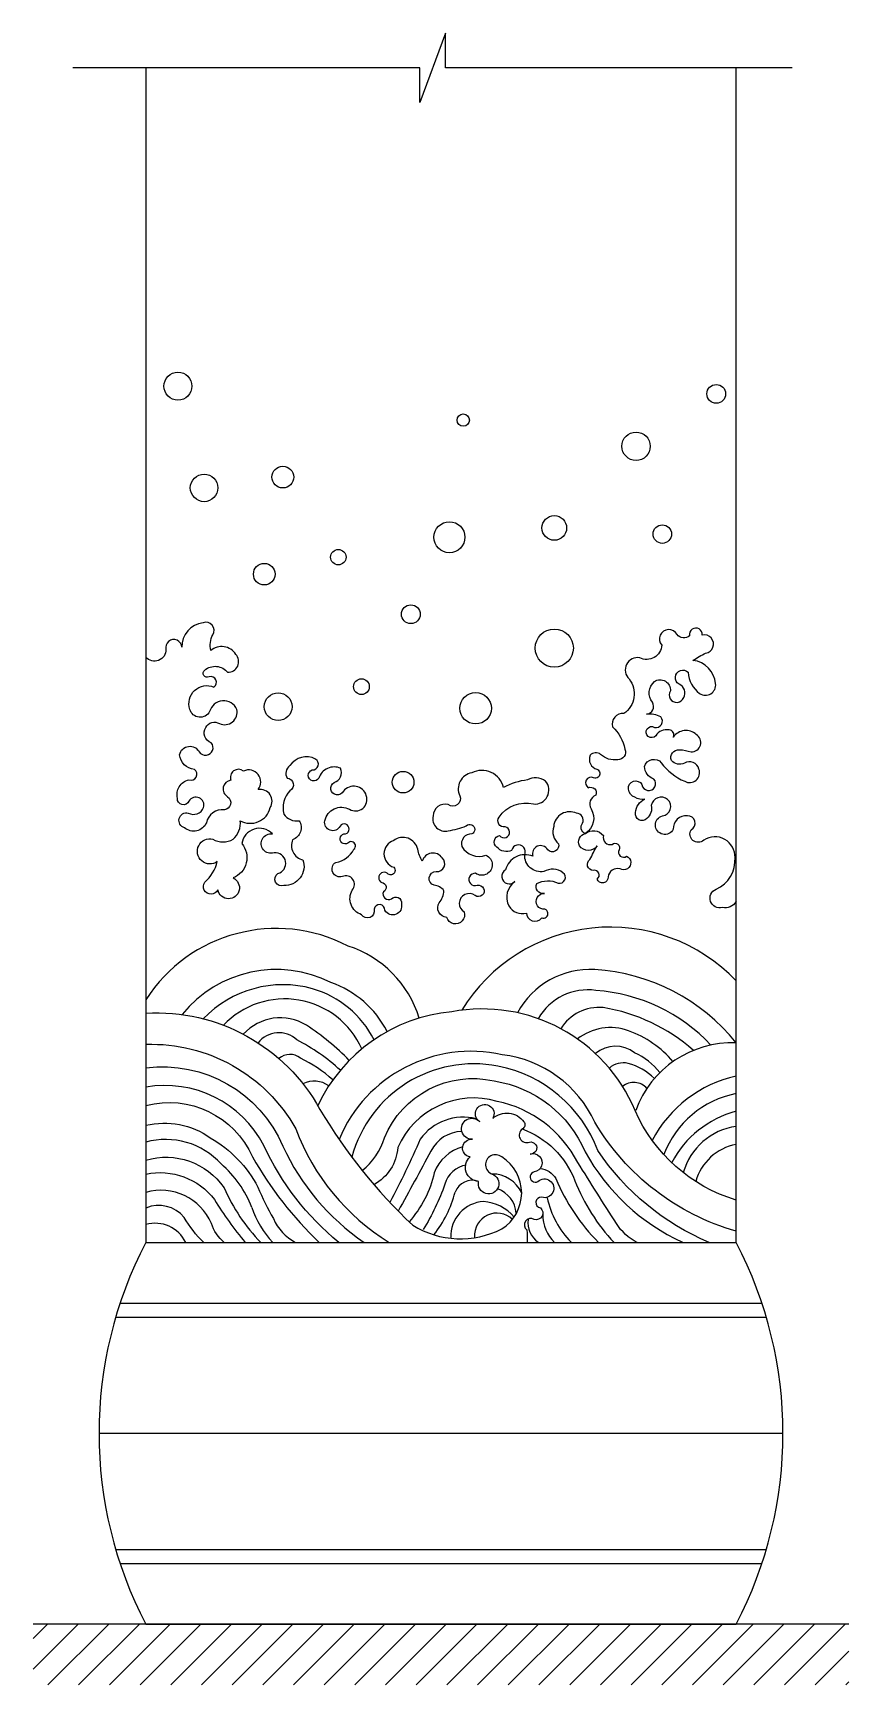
# Model space of a CAD drawing. Extents: x 322 to 792, y 3484 to 4436.
import ezdxf

# ---------------------------------------------------------------- set-up
doc = ezdxf.new("R2010")
doc.units = 0
doc.header["$LTSCALE"] = 100
doc.header["$MEASUREMENT"] = 0
for name, color, linetype in [('2', 2, 'CONTINUOUS'), ('3', 3, 'CONTINUOUS'), ('4', 4, 'CONTINUOUS'), ('7', 7, 'CONTINUOUS')]:
    doc.layers.add(name, color=color, linetype=linetype)

msp = doc.modelspace()

# ---------------------------------------------------------------- hatches: boundary and pattern name
at = {"layer": '3'}
h = msp.add_hatch(dxfattribs=at)
h.set_pattern_fill('ANSI31', color=256, scale=100, style=0)
h.set_pattern_definition([(45, (-8180.351, 1107.334), (-8.838835, 8.838835), [])])
h.paths.add_polyline_path([(792.19, 3519.32), (727.19, 3519.32), (387.19, 3519.32), (322.19, 3519.32), (322.19, 3484.32), (792.19, 3484.32)])

# ---------------------------------------------------------------- linework, layer by layer
at = {"layer": '2'}
msp.add_line((792.19, 3519.32), (322.19, 3519.32), dxfattribs=at)
at = {"layer": '3'}
for p, q in [((372.34, 3704.32), (742.04, 3704.32)), ((360.19, 3629.32), (754.19, 3629.32)), ((372.34, 3554.32), (742.04, 3554.32))]:
    msp.add_line(p, q, dxfattribs=at)
msp.add_lwpolyline([(759.54, 4416.19), (559.7, 4416.19), (559.7, 4436.16), (544.97, 4396.22), (544.97, 4416.19), (345.12, 4416.19)], dxfattribs=at)
for points in [[(727.19, 3935.67, -0.320206), (719.27, 3932.33, -0.94956), (715.63, 3942.82, 0.314013), (726.56, 3961.03, 0.611263), (708.55, 3971.1, -0.863798), (701.27, 3977.1, 0.814498), (699.11, 3985.1, 0.459909), (690.96, 3977.39, -1.550657), (684.75, 3985.1, 0.637343), (687.75, 3994.52, 0.588509), (678.32, 3991.09, -0.282165), (675.74, 3983.6, -0.780622), (669.31, 3987.02, -0.292238), (674.67, 3994.74, -0.219459), (668.88, 3995.81, -0.322467), (665.24, 4000.52, -0.846509), (672.96, 4003.09, 1.343109), (679.82, 4006.3, -0.318894), (674.46, 4013.59, -0.595246), (684.1, 4015.73, 0.140582), (697.61, 4005.02, 0.703943), (705.76, 4012.09, 0.485612), (697.4, 4015.51, -0.345786), (689.89, 4017.01, -0.5419), (694.61, 4023.22, -0.077248), (701.25, 4021.94, 0.765744), (704.26, 4032.01, 0.443004), (690.96, 4030.51, 0.569984), (688.61, 4034.58, 0.33733), (680.89, 4031.15, -2.100721), (680.25, 4036.08, 0.719823), (683.89, 4042.07, 0.153672), (675.51, 4043.67, 0.569982), (678.96, 4050.56, -0.402112), (680.11, 4062.43, -0.642995), (689.31, 4057.07, 1.108366), (696.98, 4053.24, 0.476325), (694.29, 4060.9, -1.126843), (699.66, 4067.8, 0.222329), (706.18, 4055.54, 0.636643), (715.38, 4061.28, 0.354121), (702.34, 4074.69, -0.029618), (709.63, 4078.9, 1.046927), (707.71, 4089.24, 1.169107), (700.43, 4088.86, -0.421607), (693.14, 4089.63, 1.106827), (684.33, 4083.5, -0.550928), (671.68, 4076.22, 0.736981), (665.55, 4063.97, -0.431906), (662.48, 4044.05, 0.517392), (655.96, 4036.39, -0.155333), (663.16, 4023.53, -0.547904), (658.97, 4017.4, -0.218108), (649.13, 4020.46, 0.40949), (643.16, 4019.98, 0.462589), (647.03, 4011.92, -1.038382), (645.09, 4007.09, 0.926143), (642.03, 4001.28, -0.696209), (646.39, 3996.93, 0.494219), (643.64, 3989.19, -0.411763), (640.34, 3974.97, -0.421543), (650.72, 3973.72, 0.584614), (655.75, 3968.69, -0.819675), (659.84, 3965.55, 0.816382), (664.08, 3961.85, -1.071631), (660.31, 3954.62, 0.438391), (653.39, 3949.91, -0.886872), (647.1, 3948.65, 0.84405), (644.9, 3953.68, -0.728488), (643.01, 3959.96, -0.015151), (647.1, 3967.82, -0.541196), (637.03, 3967.82, -0.484961), (640.34, 3974.97, -0.512904), (638.77, 3980.94, 0.514966), (635.31, 3986.6, 0.517772), (622.1, 3979.06, 0.308619), (624.93, 3969, -0.769055), (618.64, 3965.55, 0.920065), (610.15, 3961.78, 0.465648), (594.43, 3953.92, 1.189627), (599.77, 3947.32, 0.379996), (596.31, 3933.18, 0.33671), (606.38, 3929.09, 0.695629), (615.18, 3926.27, 1.007521), (617.07, 3931.29, -1.069924), (616.76, 3940.41, -0.618261), (612.35, 3946.06, -0.237069), (624.62, 3946.38, 0.831708), (627.45, 3952.35, 0.305323), (616.44, 3952.98, -0.483212), (605.43, 3962.72, 1.112), (597.89, 3965.23, -0.348865), (589.39, 3967.12, -0.685747), (590.97, 3973.72, 1.460268), (594.11, 3978.74, -0.677325), (590.65, 3984.4, -0.305075), (610.47, 3991.94, 0.681871), (617.38, 4005.14, 0.296087), (607.01, 4005.77, 0.100158), (593.17, 4001.37, 0.496475), (574.93, 4009.86, 0.501069), (568.01, 3996.66, -0.780625), (561.4, 3991.63, 0.475943), (552.6, 3985.03, 0.571882), (561.4, 3976.55, 0.07707), (571.78, 3979.37, -1.182123), (574.93, 3974.66, 0.530066), (569.27, 3967.43, 0.36952), (583.1, 3962.4, -1.117728), (577.13, 3952.03, 1.248623), (578.07, 3945.12, -1.517422), (576.81, 3939.15, 1.061611), (570.52, 3929.72, -1.014024), (560.46, 3926.58, -0.546897), (556.06, 3935.06, 0.18269), (558.89, 3941.98, 0.212138), (553.23, 3945.12, -0.877651), (554.48, 3952.98, 0.696662), (557.94, 3960.83, 0.634788), (546.31, 3958.95, -0.071101), (543.79, 3965.86, 0.545576), (529.95, 3970.89, 0.727949), (529.95, 3955.49, -1.045489), (526.18, 3952.03, 1.076419), (523.03, 3946.69, -0.775091), (523.98, 3941.35, 0.712595), (528.69, 3937.26, -0.76686), (534.36, 3934.44, -0.884114), (524.92, 3930.67, 0.941908), (518.63, 3931.29, -0.864674), (511.4, 3928.15, -0.474376), (506.05, 3942.29, 0.80844), (500.39, 3950.15, -0.903964), (496.62, 3958.32, 0.243019), (506.99, 3965.86, 1.128773), (503.53, 3969.32, -1.34741), (502.21, 3974.78, 1.419396), (499.07, 3979.18, -0.89248), (490.26, 3982.32, -0.499673), (504.42, 3988.92, 0.708162), (514.17, 3996.78, 0.60999), (500.96, 3999.29, -1.344672), (495.61, 4004.32, 0.441785), (499.38, 4012.49, 0.448823), (486.8, 4006.83, -1.463513), (483.03, 4011.55, 0.770034), (484.92, 4017.83, 0.379904), (470.14, 4014.06, 0.383487), (468.56, 4006.83, -0.75285), (470.14, 3999.61, 0.257141), (466.68, 3986.09, 0.29156), (475.48, 3982.32, -0.476086), (471.71, 3971.32, 0.462859), (477.68, 3959.7, -0.526121), (466.68, 3944.93, -0.886628), (463.22, 3951.84, 0.927793), (461.01, 3963.78, -1.253596), (460.07, 3974.78, 0.622625), (442.46, 3969.12, -0.509397), (437.43, 3949.33, -1.631162), (428.62, 3942.41, -1.067435), (421.07, 3946.81, 0.153167), (428.31, 3958.75, -1.56376), (425.79, 3971.64, 0.274722), (437.43, 3971.64, 0.251048), (441.52, 3982.32, 0.499753), (458.81, 3989.86, 0.651176), (451.89, 4000.23, 0.782872), (443.4, 4010.92, 0.766147), (436.17, 4005.58, 0.731404), (434.28, 3996.15, -0.689617), (432.39, 3988.61, 0.385884), (422.02, 3981.06, -0.504411), (409.44, 3978.24, -0.985148), (411.64, 3986.72, 0.448789), (420.44, 3989.86, 0.880099), (411.95, 3993.63, -0.849403), (405.35, 3995.21, -0.414453), (411.95, 4005.89, 0.899358), (415.1, 4011.86, -0.370823), (406.61, 4020.35, -0.70571), (417.93, 4021.92, 1.046447), (424.85, 4027.26, -0.495265), (421.7, 4036.06, -0.438047), (429.56, 4038.26, 0.615844), (439.63, 4046.43, 0.710389), (423.9, 4045.17, -0.680199), (412.58, 4046.43, -0.655934), (426.42, 4059.31, 0.841592), (423.59, 4065.28, -0.930108), (421.07, 4069.05, -0.422834), (434.28, 4067.8, 0.660498), (439, 4078.17, 0.456389), (424.53, 4080.37, -0.184891), (425.79, 4089.48, 0.707482), (420.13, 4096.39, 0.383991), (407.86, 4082.25, 1.107258), (398.74, 4081, -0.706158), (387.19, 4076.53)], [(526.13, 3860.91, 0.192757), (493.8, 3889.01, 0.354596), (408.03, 3870.59)], [(727.19, 3854.29, 0.21198), (645.77, 3896.51, 0.290746), (601.28, 3871.66)], [(518.68, 3856.12, 0.203011), (483.25, 3885.49, 0.275397), (420.23, 3868.17)], [(712.62, 3853.03, 0.188645), (646.45, 3884.53, 0.309057), (613.25, 3868.23)], [(511.59, 3850.8, 0.534815), (431.89, 3864.44, 0.534815)], [(702.6, 3849.95, 0.141809), (650.56, 3874.61, 0.283532), (626.25, 3862.44)], [(504.35, 3844.16, 0.056812), (479.74, 3864.42, 0.3633), (443.32, 3859.26, 0.3633)], [(499.23, 3838.52, 0.070559), (474.11, 3855.99, 0.450786), (451.88, 3854.24)], [(690.98, 3843.46, 0.128311), (665.29, 3861.26, 0.255939), (635.75, 3856.58)], [(387.19, 3853.46, -0.279651), (473.52, 3804.85, 0.167042), (527.38, 3739.32, 0.167042)], [(494.94, 3832.98, 0.069495), (476.22, 3845.46, 0.367727), (463.82, 3845.25)], [(727.19, 3745.78, -0.191715), (645.81, 3808.6, 0.260319), (592.45, 3847.49, 0.363114), (498.46, 3798.7)], [(683.29, 3837.16, 0.124775), (668.72, 3848.59, 0.352611), (646.19, 3848.11)], [(387.19, 3839.9, -0.335558), (466.1, 3794.78, 0.134868), (512.85, 3739.32)], [(711.66, 3739.32, -0.146413), (647.52, 3792.22, 0.260318), (590.01, 3840.88, 0.393267), (505.82, 3788.43)], [(680.13, 3833.76, 0.138319), (664.95, 3842.43, 0.255296), (654.17, 3839.66)], [(498.31, 3739.32, -0.113546), (455.14, 3795.12, 0.327972), (387.19, 3828.75, 0.327972)], [(511.8, 3780.7, 0.147198), (524.66, 3799.56, -0.36837), (587.8, 3832.33, -0.260692), (640.18, 3791.49, 0.157959), (696.23, 3739.4, 0.157959)], [(387.19, 3818.28, -0.365935), (448.63, 3788.62, 0.073411), (487.02, 3739.32, 0.073411)], [(670.18, 3739.32, -0.137739), (658.29, 3750.16, -0.004304), (636.02, 3785.37, 0.225284), (589.52, 3820.59, 0.378128), (532.25, 3793.93, -0.256809), (518.57, 3772.54)], [(387.19, 3806.81, -0.216442), (424.31, 3799.57, -0.142755), (451.71, 3771.16, 0.025263), (460.62, 3753.02, 0.169878), (473.33, 3739.32)], [(577.52, 3810.56, 0.306406), (545.22, 3798.82, -0.017438), (527.79, 3762.3)], [(569.16, 3803.27, 0.274645), (551.34, 3791.98, -0.004501), (532.54, 3757.38)], [(603.96, 3804.69, -0.216682), (634.31, 3774.86, 0.096227), (656.91, 3739.32, 0.096227)], [(387.19, 3786.77, -0.323702), (432.19, 3770.82, 0.090677), (453.42, 3739.32, 0.090677)], [(569.7, 3794.36, 0.238279), (553.29, 3779.5, -0.129528), (538.78, 3751.23)], [(387.19, 3778.67, -0.289908), (426.7, 3763.98, 0.040479), (444.47, 3739.32, 0.040479)], [(571.65, 3783.91, 0.281566), (559.41, 3772.9, -0.055334), (546.93, 3746.73)], [(614.24, 3781.95, -0.243129), (623.29, 3776.08, 0.093329), (647.83, 3739.32, 0.093329)], [(432.35, 3739.32, -0.146807), (424.99, 3750.29, 0.374429), (387.19, 3768.15, 0.374429)], [(420.55, 3739.32, -0.067365), (409.23, 3753.71, 0.33423), (387.19, 3759.13, 0.33423)], [(599.35, 3753.96, 0.198525), (581.69, 3762.87, 0.40752), (562.84, 3742.09)]]:
    msp.add_lwpolyline(points, format="xyb", dxfattribs=at)
for centre, radius in [((405.63, 4232.68), 8.05), ((715.75, 4228.24), 5.41), ((570.02, 4213.15), 3.55), ((669.55, 4198.06), 8.19), ((420.74, 4174.08), 7.95), ((466.06, 4180.3), 6.28), ((562.02, 4145.67), 8.93), ((622.45, 4151), 7.11), ((684.65, 4147.45), 5.33), ((498.04, 4134.13), 4.44), ((455.39, 4124.36), 6.22), ((539.81, 4101.28), 5.41), ((622.45, 4081.74), 10.99), ((463.39, 4048), 8), ((511.37, 4059.55), 4.53), ((577.13, 4047.12), 9.06), ((535.37, 4004.5), 6.22)]:
    msp.add_circle(centre, radius, dxfattribs=at)
for centre, radius, start, end in [((484.04, 3817.51), 14.74, 54.63397, 115.80642), ((668.25, 3821.71), 9.8, 39.91909, 130.93726), ((742.99, 3764.45), 72.44, 102.60267, 152.30981), ((737.88, 3770.2), 55.89, 101.03179, 159.38025), ((742.3, 3757.84), 58.98, 104.84147, 152.26628), ((398.72, 3755.89), 42.75, 42.04009, 105.65456), ((732.4, 3769.52), 37.05, 98.08937, 164.28948), ((732.56, 3766.53), 29.7, 100.4234, 164.55112), ((388.75, 3735.93), 64.04, 21.62452, 49.34644), ((575.31, 3764.36), 10.75, 70.73615, 158.76885), ((586.7, 3760.06), 18.67, 24.62595, 90.33423), ((583.92, 3754.67), 16.68, 5.49191, 68.61399), ((503.77, 3783.55), 63.39, 321.07519, 346.03995), ((669.94, 3776.09), 52.71, 192.06511, 224.11869), ((392.63, 3730.98), 19.37, 25.51654, 106.32304), ((498.5, 3775.65), 52.74, 197.79636, 223.52837), ((589.41, 3743.31), 12.9, 46.12352, 184.34442), ((620.73, 3750.63), 13.5, 171.6054, 236.35408), ((637.16, 3754.97), 21.36, 178.69092, 227.08781)]:
    msp.add_arc(centre, radius, start, end, dxfattribs=at)
at = {"layer": '4'}
msp.add_lwpolyline([(387.19, 4416.19), (387.19, 3739.32, 0.245455), (387.19, 3519.32), (727.19, 3519.32, 0.245455), (727.19, 3739.32), (727.19, 4416.19)], format="xyb", dxfattribs=at)
at = {"layer": '7'}
for p, q in [((387.19, 3739.32), (727.19, 3739.32)), ((369.83, 3696.32), (744.55, 3696.32)), ((369.83, 3562.32), (744.55, 3562.32))]:
    msp.add_line(p, q, dxfattribs=at)
for points in [[(544.67, 3868.53, 0.24521), (503.64, 3910.08, 0.387943), (387.19, 3879.17, 0.387943)], [(387.19, 3871.42, -0.288852), (487.47, 3815.95, 0.071076), (540.9, 3749.22, 0.26102), (592.21, 3747.12, 0.55271), (592.21, 3788.56, 1.181129), (586.59, 3778.73, -2.235649), (578.86, 3774.51, -0.674948), (573.94, 3788.56, -0.960283), (575.32, 3798.82, -1.592655), (579.48, 3808.85, -2.318297), (587.07, 3810.81, -0.4418), (604.94, 3808.85, -0.464092), (603.96, 3804.69, 0.859626), (608.12, 3797.11, -1.161845), (608.61, 3790.26, -1.099029), (610.81, 3779.99, 1.106608), (613.01, 3774.37, -1.748394), (615.22, 3765.32, 0.980965), (614.48, 3759.21, -0.83488), (610.81, 3752.6, 0.942948), (606.65, 3746.49, -0.025001), (606.89, 3739.32)], [(727.19, 3763.75, -0.219599), (668.98, 3815.32, 0.353845), (563.39, 3872.19, 0.264936), (486.21, 3818.18, 0.264936)]]:
    msp.add_lwpolyline(points, format="xyb", dxfattribs=at)
for centre, radius, start, end in [((654.74, 3820.63), 100.39, 43.72065, 148.48818), ((724.93, 3795.27), 59.06, 87.80954, 160.0797)]:
    msp.add_arc(centre, radius, start, end, dxfattribs=at)

doc.saveas('drawing.dxf')
